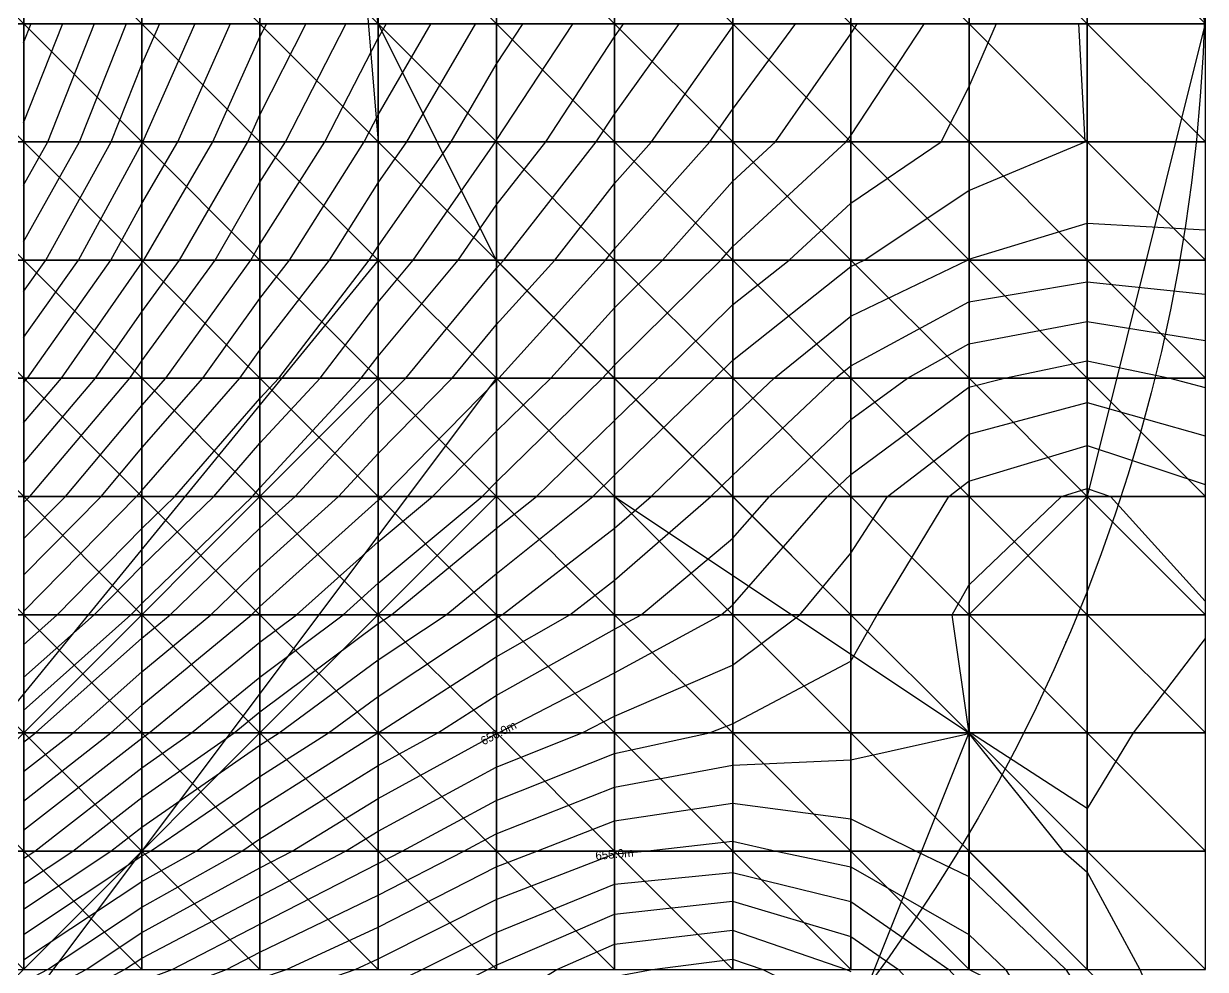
# Model space of a CAD drawing. Header units: metres. Extents: x -746 to 502, y -636 to 300.
# Drawn here: x 93.1 to 300, y -175.9 to -10.3 of the extents above; entities that cross this region are included whole.
import ezdxf
from ezdxf.enums import TextEntityAlignment as Align

# ---------------------------------------------------------------- set-up
doc = ezdxf.new("R2010")
doc.units = ezdxf.units.M
for name, color, linetype in [('TOPO_ANNO_CONT', 7, 'Continuous'), ('TOPO_AOI', 6, 'Continuous'), ('TOPO_CONT_MAJR', 7, 'Continuous'), ('TOPO_CONT_MINR', 249, 'Continuous'), ('TOPO_ELEV', 9, 'Continuous'), ('TOPO_HYDR_BASN', 140, 'Continuous'), ('TOPO_HYDR_STRM', 5, 'Continuous')]:
    doc.layers.add(name, color=color, linetype=linetype)

msp = doc.modelspace()

# ---------------------------------------------------------------- linework, layer by layer
at = {"layer": 'TIN_SURFACE', "color": 252}
for points in [[(72.42, -10.35, 619.74), (93.11, -10.35, 623.76), (72.42, 10.35, 619.13)], [(93.11, -10.35, 623.76), (93.11, 10.35, 622.94), (72.42, 10.35, 619.13)], [(93.11, -10.35, 623.76), (113.8, -10.35, 627.48), (93.11, 10.35, 622.94)], [(113.8, -10.35, 627.48), (113.8, 10.35, 626.48), (93.11, 10.35, 622.94)], [(113.8, -10.35, 627.48), (134.49, -10.35, 630.83), (113.8, 10.35, 626.48)], [(134.49, -10.35, 630.83), (134.49, 10.35, 629.69), (113.8, 10.35, 626.48)], [(134.49, -10.35, 630.83), (155.18, -10.35, 633.81), (134.49, 10.35, 629.69)], [(155.18, -10.35, 633.81), (155.18, 10.35, 632.56), (134.49, 10.35, 629.69)], [(155.18, -10.35, 633.81), (175.88, -10.35, 636.46), (155.18, 10.35, 632.56)], [(175.88, -10.35, 636.46), (175.88, 10.35, 635.15), (155.18, 10.35, 632.56)], [(175.88, -10.35, 636.46), (196.57, -10.35, 638.83), (175.88, 10.35, 635.15)], [(196.57, -10.35, 638.83), (196.57, 10.35, 637.5), (175.88, 10.35, 635.15)], [(196.57, -10.35, 638.83), (217.26, -10.35, 640.96), (196.57, 10.35, 637.5)], [(217.26, -10.35, 640.96), (217.26, 10.35, 639.68), (196.57, 10.35, 637.5)], [(217.26, -10.35, 640.96), (237.95, -10.35, 642.9), (217.26, 10.35, 639.68)], [(237.95, -10.35, 642.9), (237.95, 10.35, 641.83), (217.26, 10.35, 639.68)], [(237.95, -10.35, 642.9), (258.64, -10.35, 644.66), (237.95, 10.35, 641.83)], [(258.64, -10.35, 644.66), (258.64, 10.35, 644.04), (237.95, 10.35, 641.83)], [(258.64, -10.35, 644.66), (279.33, -10.35, 646.1), (258.64, 10.35, 644.04)], [(279.33, -10.35, 646.1), (279.33, 10.35, 646.05), (258.64, 10.35, 644.04)], [(279.33, -10.35, 646.1), (300.02, -10.35, 646.7), (279.33, 10.35, 646.05)], [(300.02, -10.35, 646.7), (300.02, 10.35, 646.92), (279.33, 10.35, 646.05)], [(72.42, -31.04, 621.24), (93.11, -31.04, 625.24), (72.42, -10.35, 619.74)], [(93.11, -31.04, 625.24), (93.11, -10.35, 623.76), (72.42, -10.35, 619.74)], [(93.11, -31.04, 625.24), (113.8, -31.04, 628.97), (93.11, -10.35, 623.76)], [(113.8, -31.04, 628.97), (113.8, -10.35, 627.48), (93.11, -10.35, 623.76)], [(113.8, -31.04, 628.97), (134.49, -31.04, 632.35), (113.8, -10.35, 627.48)], [(134.49, -31.04, 632.35), (134.49, -10.35, 630.83), (113.8, -10.35, 627.48)], [(134.49, -31.04, 632.35), (155.18, -31.04, 635.35), (134.49, -10.35, 630.83)], [(155.18, -31.04, 635.35), (155.18, -10.35, 633.81), (134.49, -10.35, 630.83)], [(155.18, -31.04, 635.35), (175.88, -31.04, 638.02), (155.18, -10.35, 633.81)], [(175.88, -31.04, 638.02), (175.88, -10.35, 636.46), (155.18, -10.35, 633.81)], [(175.88, -31.04, 638.02), (196.57, -31.04, 640.36), (175.88, -10.35, 636.46)], [(196.57, -31.04, 640.36), (196.57, -10.35, 638.83), (175.88, -10.35, 636.46)], [(196.57, -31.04, 640.36), (217.26, -31.04, 642.39), (196.57, -10.35, 638.83)], [(217.26, -31.04, 642.39), (217.26, -10.35, 640.96), (196.57, -10.35, 638.83)], [(217.26, -31.04, 642.39), (237.95, -31.04, 644.06), (217.26, -10.35, 640.96)], [(237.95, -31.04, 644.06), (237.95, -10.35, 642.9), (217.26, -10.35, 640.96)], [(237.95, -31.04, 644.06), (258.64, -31.04, 645.29), (237.95, -10.35, 642.9)], [(258.64, -31.04, 645.29), (258.64, -10.35, 644.66), (237.95, -10.35, 642.9)], [(258.64, -31.04, 645.29), (279.33, -31.04, 646.01), (258.64, -10.35, 644.66)], [(279.33, -31.04, 646.01), (279.33, -10.35, 646.1), (258.64, -10.35, 644.66)], [(279.33, -31.04, 646.01), (300.02, -31.04, 646.23), (279.33, -10.35, 646.1)], [(300.02, -31.04, 646.23), (300.02, -10.35, 646.7), (279.33, -10.35, 646.1)], [(72.42, -51.73, 623.51), (93.11, -51.73, 627.32), (72.42, -31.04, 621.24)], [(93.11, -51.73, 627.32), (93.11, -31.04, 625.24), (72.42, -31.04, 621.24)], [(93.11, -51.73, 627.32), (113.8, -51.73, 630.95), (93.11, -31.04, 625.24)], [(113.8, -51.73, 630.95), (113.8, -31.04, 628.97), (93.11, -31.04, 625.24)], [(113.8, -51.73, 630.95), (134.49, -51.73, 634.26), (113.8, -31.04, 628.97)], [(134.49, -51.73, 634.26), (134.49, -31.04, 632.35), (113.8, -31.04, 628.97)], [(134.49, -51.73, 634.26), (155.18, -51.73, 637.22), (134.49, -31.04, 632.35)], [(155.18, -51.73, 637.22), (155.18, -31.04, 635.35), (134.49, -31.04, 632.35)], [(155.18, -51.73, 637.22), (175.88, -51.73, 639.85), (155.18, -31.04, 635.35)], [(175.88, -51.73, 639.85), (175.88, -31.04, 638.02), (155.18, -31.04, 635.35)], [(175.88, -51.73, 639.85), (196.57, -51.73, 642.17), (175.88, -31.04, 638.02)], [(196.57, -51.73, 642.17), (196.57, -31.04, 640.36), (175.88, -31.04, 638.02)], [(196.57, -51.73, 642.17), (217.26, -51.73, 644.2), (196.57, -31.04, 640.36)], [(217.26, -51.73, 644.2), (217.26, -31.04, 642.39), (196.57, -31.04, 640.36)], [(217.26, -51.73, 644.2), (237.95, -51.73, 645.87), (217.26, -31.04, 642.39)], [(237.95, -51.73, 645.87), (237.95, -31.04, 644.06), (217.26, -31.04, 642.39)], [(237.95, -51.73, 645.87), (258.64, -51.73, 647.01), (237.95, -31.04, 644.06)], [(258.64, -51.73, 647.01), (258.64, -31.04, 645.29), (237.95, -31.04, 644.06)], [(258.64, -51.73, 647.01), (279.33, -51.73, 647.45), (258.64, -31.04, 645.29)], [(279.33, -51.73, 647.45), (279.33, -31.04, 646.01), (258.64, -31.04, 645.29)], [(279.33, -51.73, 647.45), (300.02, -51.73, 647.26), (279.33, -31.04, 646.01)], [(300.02, -51.73, 647.26), (300.02, -31.04, 646.23), (279.33, -31.04, 646.01)], [(72.42, -72.42, 626.28), (93.11, -72.42, 629.89), (72.42, -51.73, 623.51)], [(93.11, -72.42, 629.89), (93.11, -51.73, 627.32), (72.42, -51.73, 623.51)], [(93.11, -72.42, 629.89), (113.8, -72.42, 633.35), (93.11, -51.73, 627.32)], [(113.8, -72.42, 633.35), (113.8, -51.73, 630.95), (93.11, -51.73, 627.32)], [(113.8, -72.42, 633.35), (134.49, -72.42, 636.54), (113.8, -51.73, 630.95)], [(134.49, -72.42, 636.54), (134.49, -51.73, 634.26), (113.8, -51.73, 630.95)], [(134.49, -72.42, 636.54), (155.18, -72.42, 639.41), (134.49, -51.73, 634.26)], [(155.18, -72.42, 639.41), (155.18, -51.73, 637.22), (134.49, -51.73, 634.26)], [(155.18, -72.42, 639.41), (175.88, -72.42, 641.95), (155.18, -51.73, 637.22)], [(175.88, -72.42, 641.95), (175.88, -51.73, 639.85), (155.18, -51.73, 637.22)], [(175.88, -72.42, 641.95), (196.57, -72.42, 644.23), (175.88, -51.73, 639.85)], [(196.57, -72.42, 644.23), (196.57, -51.73, 642.17), (175.88, -51.73, 639.85)], [(196.57, -72.42, 644.23), (217.26, -72.42, 646.32), (196.57, -51.73, 642.17)], [(217.26, -72.42, 646.32), (217.26, -51.73, 644.2), (196.57, -51.73, 642.17)], [(217.26, -72.42, 646.32), (237.95, -72.42, 648.25), (217.26, -51.73, 644.2)], [(237.95, -72.42, 648.25), (237.95, -51.73, 645.87), (217.26, -51.73, 644.2)], [(237.95, -72.42, 648.25), (258.64, -72.42, 649.81), (237.95, -51.73, 645.87)], [(258.64, -72.42, 649.81), (258.64, -51.73, 647.01), (237.95, -51.73, 645.87)], [(258.64, -72.42, 649.81), (279.33, -72.42, 650.44), (258.64, -51.73, 647.01)], [(279.33, -72.42, 650.44), (279.33, -51.73, 647.45), (258.64, -51.73, 647.01)], [(279.33, -72.42, 650.44), (300.02, -72.42, 649.81), (279.33, -51.73, 647.45)], [(300.02, -72.42, 649.81), (300.02, -51.73, 647.26), (279.33, -51.73, 647.45)], [(72.42, -93.11, 629.37), (93.11, -93.11, 632.83), (72.42, -72.42, 626.28)], [(93.11, -93.11, 632.83), (93.11, -72.42, 629.89), (72.42, -72.42, 626.28)], [(93.11, -93.11, 632.83), (113.8, -93.11, 636.15), (93.11, -72.42, 629.89)], [(113.8, -93.11, 636.15), (113.8, -72.42, 633.35), (93.11, -72.42, 629.89)], [(113.8, -93.11, 636.15), (134.49, -93.11, 639.19), (113.8, -72.42, 633.35)], [(134.49, -93.11, 639.19), (134.49, -72.42, 636.54), (113.8, -72.42, 633.35)], [(134.49, -93.11, 639.19), (155.18, -93.11, 641.91), (134.49, -72.42, 636.54)], [(155.18, -93.11, 641.91), (155.18, -72.42, 639.41), (134.49, -72.42, 636.54)], [(155.18, -93.11, 641.91), (175.88, -93.11, 644.29), (155.18, -72.42, 639.41)], [(175.88, -93.11, 644.29), (175.88, -72.42, 641.95), (155.18, -72.42, 639.41)], [(175.88, -93.11, 644.29), (196.57, -93.11, 646.39), (175.88, -72.42, 641.95)], [(196.57, -93.11, 646.39), (196.57, -72.42, 644.23), (175.88, -72.42, 641.95)], [(196.57, -93.11, 646.39), (217.26, -93.11, 648.37), (196.57, -72.42, 644.23)], [(217.26, -93.11, 648.37), (217.26, -72.42, 646.32), (196.57, -72.42, 644.23)], [(217.26, -93.11, 648.37), (237.95, -93.11, 650.4), (217.26, -72.42, 646.32)], [(237.95, -93.11, 650.4), (237.95, -72.42, 648.25), (217.26, -72.42, 646.32)], [(237.95, -93.11, 650.4), (258.64, -93.11, 652.33), (237.95, -72.42, 648.25)], [(258.64, -93.11, 652.33), (258.64, -72.42, 649.81), (237.95, -72.42, 648.25)], [(258.64, -93.11, 652.33), (279.33, -93.11, 653.19), (258.64, -72.42, 649.81)], [(279.33, -93.11, 653.19), (279.33, -72.42, 650.44), (258.64, -72.42, 649.81)], [(279.33, -93.11, 653.19), (300.02, -93.11, 652.24), (279.33, -72.42, 650.44)], [(300.02, -93.11, 652.24), (300.02, -72.42, 649.81), (279.33, -72.42, 650.44)], [(72.42, -113.8, 632.68), (93.11, -113.8, 636.09), (72.42, -93.11, 629.37)], [(93.11, -113.8, 636.09), (93.11, -93.11, 632.83), (72.42, -93.11, 629.37)], [(93.11, -113.8, 636.09), (113.8, -113.8, 639.3), (93.11, -93.11, 632.83)], [(113.8, -113.8, 639.3), (113.8, -93.11, 636.15), (93.11, -93.11, 632.83)], [(113.8, -113.8, 639.3), (134.49, -113.8, 642.21), (113.8, -93.11, 636.15)], [(134.49, -113.8, 642.21), (134.49, -93.11, 639.19), (113.8, -93.11, 636.15)], [(134.49, -113.8, 642.21), (155.18, -113.8, 644.76), (134.49, -93.11, 639.19)], [(155.18, -113.8, 644.76), (155.18, -93.11, 641.91), (134.49, -93.11, 639.19)], [(155.18, -113.8, 644.76), (175.88, -113.8, 646.91), (155.18, -93.11, 641.91)], [(175.88, -113.8, 646.91), (175.88, -93.11, 644.29), (155.18, -93.11, 641.91)], [(175.88, -113.8, 646.91), (196.57, -113.8, 648.66), (175.88, -93.11, 644.29)], [(196.57, -113.8, 648.66), (196.57, -93.11, 646.39), (175.88, -93.11, 644.29)], [(196.57, -113.8, 648.66), (217.26, -113.8, 650.15), (196.57, -93.11, 646.39)], [(217.26, -113.8, 650.15), (217.26, -93.11, 648.37), (196.57, -93.11, 646.39)], [(217.26, -113.8, 650.15), (237.95, -113.8, 651.65), (217.26, -93.11, 648.37)], [(237.95, -113.8, 651.65), (237.95, -93.11, 650.4), (217.26, -93.11, 648.37)], [(237.95, -113.8, 651.65), (258.64, -113.8, 653.22), (237.95, -93.11, 650.4)], [(258.64, -113.8, 653.22), (258.64, -93.11, 652.33), (237.95, -93.11, 650.4)], [(258.64, -113.8, 653.22), (279.33, -113.8, 653.98), (258.64, -93.11, 652.33)], [(279.33, -113.8, 653.98), (279.33, -93.11, 653.19), (258.64, -93.11, 652.33)], [(279.33, -113.8, 653.98), (300.02, -113.8, 653.1), (279.33, -93.11, 653.19)], [(300.02, -113.8, 653.1), (300.02, -93.11, 652.24), (279.33, -93.11, 653.19)], [(72.42, -134.49, 636.23), (93.11, -134.49, 639.68), (72.42, -113.8, 632.68)], [(93.11, -134.49, 639.68), (93.11, -113.8, 636.09), (72.42, -113.8, 632.68)], [(93.11, -134.49, 639.68), (113.8, -134.49, 642.83), (93.11, -113.8, 636.09)], [(113.8, -134.49, 642.83), (113.8, -113.8, 639.3), (93.11, -113.8, 636.09)], [(113.8, -134.49, 642.83), (134.49, -134.49, 645.61), (113.8, -113.8, 639.3)], [(134.49, -134.49, 645.61), (134.49, -113.8, 642.21), (113.8, -113.8, 639.3)], [(134.49, -134.49, 645.61), (155.18, -134.49, 648), (134.49, -113.8, 642.21)], [(155.18, -134.49, 648), (155.18, -113.8, 644.76), (134.49, -113.8, 642.21)], [(155.18, -134.49, 648), (175.88, -134.49, 649.97), (155.18, -113.8, 644.76)], [(175.88, -134.49, 649.97), (175.88, -113.8, 646.91), (155.18, -113.8, 644.76)], [(175.88, -134.49, 649.97), (196.57, -134.49, 651.38), (175.88, -113.8, 646.91)], [(196.57, -134.49, 651.38), (196.57, -113.8, 648.66), (175.88, -113.8, 646.91)], [(196.57, -134.49, 651.38), (217.26, -134.49, 652.15), (196.57, -113.8, 648.66)], [(217.26, -134.49, 652.15), (217.26, -113.8, 650.15), (196.57, -113.8, 648.66)], [(217.26, -134.49, 652.15), (237.95, -134.49, 652.54), (217.26, -113.8, 650.15)], [(237.95, -134.49, 652.54), (237.95, -113.8, 651.65), (217.26, -113.8, 650.15)], [(237.95, -134.49, 652.54), (258.64, -134.49, 653), (237.95, -113.8, 651.65)], [(258.64, -134.49, 653), (258.64, -113.8, 653.22), (237.95, -113.8, 651.65)], [(258.64, -134.49, 653), (279.33, -134.49, 653.25), (258.64, -113.8, 653.22)], [(279.33, -134.49, 653.25), (279.33, -113.8, 653.98), (258.64, -113.8, 653.22)], [(279.33, -134.49, 653.25), (300.02, -134.49, 652.61), (279.33, -113.8, 653.98)], [(300.02, -134.49, 652.61), (300.02, -113.8, 653.1), (279.33, -113.8, 653.98)], [(72.42, -155.18, 640.11), (93.11, -155.18, 643.71), (72.42, -134.49, 636.23)], [(93.11, -155.18, 643.71), (93.11, -134.49, 639.68), (72.42, -134.49, 636.23)], [(93.11, -155.18, 643.71), (113.8, -155.18, 646.81), (93.11, -134.49, 639.68)], [(113.8, -155.18, 646.81), (113.8, -134.49, 642.83), (93.11, -134.49, 639.68)], [(113.8, -155.18, 646.81), (134.49, -155.18, 649.4), (113.8, -134.49, 642.83)], [(134.49, -155.18, 649.4), (134.49, -134.49, 645.61), (113.8, -134.49, 642.83)], [(134.49, -155.18, 649.4), (155.18, -155.18, 651.61), (134.49, -134.49, 645.61)], [(155.18, -155.18, 651.61), (155.18, -134.49, 648), (134.49, -134.49, 645.61)], [(155.18, -155.18, 651.61), (175.88, -155.18, 653.52), (155.18, -134.49, 648)], [(175.88, -155.18, 653.52), (175.88, -134.49, 649.97), (155.18, -134.49, 648)], [(175.88, -155.18, 653.52), (196.57, -155.18, 654.91), (175.88, -134.49, 649.97)], [(196.57, -155.18, 654.91), (196.57, -134.49, 651.38), (175.88, -134.49, 649.97)], [(196.57, -155.18, 654.91), (217.26, -155.18, 655.26), (196.57, -134.49, 651.38)], [(217.26, -155.18, 655.26), (217.26, -134.49, 652.15), (196.57, -134.49, 651.38)], [(217.26, -155.18, 655.26), (237.95, -155.18, 654.55), (217.26, -134.49, 652.15)], [(237.95, -155.18, 654.55), (237.95, -134.49, 652.54), (217.26, -134.49, 652.15)], [(237.95, -155.18, 654.55), (258.64, -155.18, 653.56), (237.95, -134.49, 652.54)], [(258.64, -155.18, 653.56), (258.64, -134.49, 653), (237.95, -134.49, 652.54)], [(258.64, -155.18, 653.56), (279.33, -155.18, 652.86), (258.64, -134.49, 653)], [(279.33, -155.18, 652.86), (279.33, -134.49, 653.25), (258.64, -134.49, 653)], [(279.33, -155.18, 652.86), (300.02, -155.18, 652.07), (279.33, -134.49, 653.25)], [(300.02, -155.18, 652.07), (300.02, -134.49, 652.61), (279.33, -134.49, 653.25)], [(72.42, -175.88, 644.44), (93.11, -175.88, 648.38), (72.42, -155.18, 640.11)], [(93.11, -175.88, 648.38), (93.11, -155.18, 643.71), (72.42, -155.18, 640.11)], [(93.11, -175.88, 648.38), (113.8, -175.88, 651.44), (93.11, -155.18, 643.71)], [(113.8, -175.88, 651.44), (113.8, -155.18, 646.81), (93.11, -155.18, 643.71)], [(113.8, -175.88, 651.44), (134.49, -175.88, 653.61), (113.8, -155.18, 646.81)], [(134.49, -175.88, 653.61), (134.49, -155.18, 649.4), (113.8, -155.18, 646.81)], [(134.49, -175.88, 653.61), (155.18, -175.88, 655.33), (134.49, -155.18, 649.4)], [(155.18, -175.88, 655.33), (155.18, -155.18, 651.61), (134.49, -155.18, 649.4)], [(155.18, -175.88, 655.33), (175.88, -175.88, 657.13), (155.18, -155.18, 651.61)], [(175.88, -175.88, 657.13), (175.88, -155.18, 653.52), (155.18, -155.18, 651.61)], [(175.88, -175.88, 657.13), (196.57, -175.88, 658.83), (175.88, -155.18, 653.52)], [(196.57, -175.88, 658.83), (196.57, -155.18, 654.91), (175.88, -155.18, 653.52)], [(196.57, -175.88, 658.83), (217.26, -175.88, 659.36), (196.57, -155.18, 654.91)], [(217.26, -175.88, 659.36), (217.26, -155.18, 655.26), (196.57, -155.18, 654.91)], [(217.26, -175.88, 659.36), (237.95, -175.88, 657.95), (217.26, -155.18, 655.26)], [(237.95, -175.88, 657.95), (237.95, -155.18, 654.55), (217.26, -155.18, 655.26)], [(237.95, -175.88, 657.95), (258.64, -175.88, 655.6), (237.95, -155.18, 654.55)], [(258.64, -175.88, 655.6), (258.64, -155.18, 653.56), (237.95, -155.18, 654.55)], [(258.64, -175.88, 655.6), (279.33, -175.88, 653.65), (258.64, -155.18, 653.56)], [(279.33, -175.88, 653.65), (279.33, -155.18, 652.86), (258.64, -155.18, 653.56)], [(279.33, -175.88, 653.65), (300.02, -175.88, 652.19), (279.33, -155.18, 652.86)], [(300.02, -175.88, 652.19), (300.02, -155.18, 652.07), (279.33, -155.18, 652.86)]]:
    msp.add_3dface(points, dxfattribs=at)
at = {"layer": 'TOPO_AOI', "color": 6}
msp.add_circle((0, 0), 300, dxfattribs=at)
at = {"layer": 'TOPO_CONT_MAJR', "color": 7, "lineweight": 30}
for points, elevation in [([(93.1, -27.73), (99.99, -10.34)], 625), ([(120.09, -31.03), (129.35, -10.34)], 630), ([(155.17, -26.28), (164.46, -10.34)], 635), ([(193.37, -31.03), (196.55, -26.16), (207.92, -10.34)], 640), ([(258.62, -21.44), (263.45, -10.34)], 645), ([(253.74, -31.03), (258.62, -21.44)], 645), ([(152.73, -31.03), (155.17, -26.28)], 635), ([(113.79, -41.8), (120.09, -31.03)], 630), ([(139.67, -51.72), (152.73, -31.03)], 635), ([(177.2, -51.72), (193.37, -31.03)], 640), ([(237.93, -41.75), (253.74, -31.03)], 645), ([(108.4, -51.72), (113.79, -41.8)], 630), ([(227.13, -51.72), (237.93, -41.75)], 645), ([(93.77, -72.41), (108.4, -51.72)], 630), ([(124.47, -72.41), (134.48, -58.44), (139.67, -51.72)], 635), ([(160, -72.41), (175.86, -53.21), (177.2, -51.72)], 640), ([(217.24, -59.53), (227.13, -51.72)], 645), ([(204.2, -72.41), (217.24, -59.53)], 645), ([(264.83, -72.41), (279.31, -69.38)], 650), ([(279.31, -69.38), (293.82, -72.41)], 650), ([(93.1, -73.2), (93.77, -72.41)], 630), ([(113.79, -84.61), (124.47, -72.41)], 635), ([(155.17, -77.32), (160, -72.41)], 640), ([(182.89, -93.1), (196.55, -79.82), (204.2, -72.41)], 645), ([(258.62, -73.96), (264.83, -72.41)], 650), ([(293.82, -72.41), (300, -74)], 650), ([(237.93, -89.24), (258.62, -73.96)], 650), ([(140.63, -93.1), (155.17, -77.32)], 640), ([(106.65, -93.1), (113.79, -84.61)], 635), ([(233.85, -93.1), (237.93, -89.24)], 650), ([(93.1, -106.89), (106.65, -93.1)], 635), ([(118.79, -113.79), (134.48, -98.64), (140.63, -93.1)], 640), ([(157.5, -113.79), (175.86, -98.73), (182.89, -93.1)], 645), ([(217.24, -112.11), (233.85, -93.1)], 650), ([(113.79, -117.91), (118.79, -113.79)], 640), ([(155.17, -115.34), (157.5, -113.79)], 645), ([(155.17, -145.94), (175.86, -134.64), (176.25, -134.48), (196.55, -123.96), (215.22, -113.79)], 650), ([(215.22, -113.79), (217.24, -112.11)], 650), ([(113.79, -145.76), (129.96, -134.48), (134.48, -130.79), (155.17, -115.34)], 645), ([(93.1, -136.12), (95.2, -134.48), (113.79, -117.91)], 640), ([(93.1, -160.89), (101.72, -155.17), (113.79, -145.76)], 645), ([(113.79, -169.41), (134.48, -158.12), (140.11, -155.17), (155.17, -145.94)], 650), ([(155.17, -174), (175.86, -163.65), (196.55, -155.67), (201.96, -155.17), (217.24, -153.41)], 655), ([(217.24, -153.41), (224.87, -155.17), (237.93, -157.93)], 655), ([(237.93, -157.93), (258.62, -169.76)], 655), ([(104.03, -175.86), (113.79, -169.41)], 650), ([(258.62, -169.76), (265.01, -175.86)], 655), ([(93.1, -181.71), (104.03, -175.86)], 650), ([(113.79, -188.59), (134.48, -181.67), (151.15, -175.86)], 655), ([(151.15, -175.86), (155.17, -174)], 655), ([(265.01, -175.86), (278.46, -196.55), (279.31, -200)], 655)]:
    msp.add_lwpolyline(points, dxfattribs=dict(at, elevation=elevation))
at = {"layer": 'TOPO_CONT_MINR', "color": 249}
for points, elevation in [([(93.1, -13.7), (94.43, -10.34)], 624), ([(97.34, -31.03), (105.54, -10.34)], 626), ([(102.87, -31.03), (111.1, -10.34)], 627), ([(113.79, -17.51), (116.98, -10.34)], 628), ([(113.96, -31.03), (123.16, -10.34)], 629), ([(126.22, -31.03), (134.48, -12.65), (135.66, -10.34)], 631), ([(132.34, -31.03), (134.48, -26.28), (142.6, -10.34)], 632), ([(138.96, -31.03), (149.55, -10.34)], 633), ([(155.17, -12.89), (156.65, -10.34)], 634), ([(160.19, -31.03), (172.26, -10.34)], 636), ([(167.96, -31.03), (175.86, -17.51), (180.57, -10.34)], 637), ([(175.74, -31.03), (175.86, -30.82), (189.31, -10.34)], 638), ([(184.54, -31.03), (196.55, -12.65), (198.21, -10.34)], 639), ([(217.24, -10.92), (217.66, -10.34)], 641), ([(217.24, -25.37), (228.33, -10.34)], 642), ([(237.93, -12.13), (239.11, -10.34)], 643), ([(237.93, -29.91), (250.83, -10.34)], 644), ([(278.98, -31.03), (277.87, -10.34)], 646), ([(203.06, -31.03), (217.24, -10.92)], 641), ([(224.77, -31.03), (237.93, -12.13)], 643), ([(145.85, -31.03), (155.17, -12.89)], 634), ([(108.41, -31.03), (113.79, -17.51)], 628), ([(213.25, -31.03), (217.24, -25.37)], 642), ([(93.1, -38.63), (97.34, -31.03)], 626), ([(93.1, -48.55), (102.87, -31.03)], 627), ([(96.99, -51.72), (108.41, -31.03)], 628), ([(113.79, -31.32), (113.96, -31.03)], 629), ([(114.13, -51.72), (126.22, -31.03)], 631), ([(120.38, -51.72), (132.34, -31.03)], 632), ([(126.62, -51.72), (134.48, -38.09), (138.96, -31.03)], 633), ([(132.87, -51.72), (134.48, -48.93), (145.85, -31.03)], 634), ([(155.17, -38.19), (160.19, -31.03)], 636), ([(155.17, -49.28), (167.96, -31.03)], 637), ([(161.31, -51.72), (175.74, -31.03)], 638), ([(169.18, -51.72), (175.86, -42.14), (184.54, -31.03)], 639), ([(186.11, -51.72), (196.55, -38.33), (203.06, -31.03)], 641), ([(195.01, -51.72), (196.55, -49.75), (213.25, -31.03)], 642), ([(217.24, -37.99), (224.77, -31.03)], 643), ([(217.24, -49.42), (237.15, -31.03)], 644), ([(237.15, -31.03), (237.93, -29.91)], 644), ([(258.62, -39.56), (278.98, -31.03)], 646), ([(102.69, -51.72), (113.79, -31.32)], 629), ([(146.65, -51.72), (155.17, -38.19)], 636), ([(204.98, -51.72), (217.24, -37.99)], 643), ([(240.26, -51.72), (258.62, -39.56)], 646), ([(258.62, -51.57), (279.31, -45.24)], 647), ([(279.31, -45.24), (300, -46.41)], 647), ([(153.63, -51.72), (155.17, -49.28)], 637), ([(215.18, -51.72), (217.24, -49.42)], 644), ([(93.1, -57.2), (96.99, -51.72)], 628), ([(93.1, -65.26), (102.69, -51.72)], 629), ([(113.79, -52.19), (114.13, -51.72)], 631), ([(113.79, -60.78), (120.38, -51.72)], 632), ([(113.79, -69.37), (126.62, -51.72)], 633), ([(117.98, -72.41), (132.87, -51.72)], 634), ([(130.95, -72.41), (134.48, -67.49), (146.65, -51.72)], 636), ([(137.78, -72.41), (153.63, -51.72)], 637), ([(155.17, -59.1), (161.31, -51.72)], 638), ([(155.17, -68.56), (169.18, -51.72)], 639), ([(168.14, -72.41), (175.86, -63.06), (186.11, -51.72)], 641), ([(176.32, -72.41), (195.01, -51.72)], 642), ([(185.41, -72.41), (196.55, -60.06), (204.98, -51.72)], 643), ([(194.49, -72.41), (196.55, -70.13), (215.18, -51.72)], 644), ([(237.93, -52.84), (240.26, -51.72)], 646), ([(237.93, -61.54), (258.39, -51.72)], 647), ([(258.39, -51.72), (258.62, -51.57)], 647), ([(99.74, -72.41), (113.79, -52.19)], 631), ([(217.24, -69.3), (237.93, -52.84)], 646), ([(258.62, -59.02), (279.31, -55.53)], 648), ([(279.31, -55.53), (300, -57.69)], 648), ([(145, -72.41), (155.17, -59.1)], 638), ([(237.93, -70.23), (258.62, -59.02)], 648), ([(105.71, -72.41), (113.79, -60.78)], 632), ([(224.54, -72.41), (237.93, -61.54)], 647), ([(258.62, -66.41), (279.31, -62.45)], 649), ([(279.31, -62.45), (300, -65.81)], 649), ([(247.86, -72.41), (258.62, -66.41)], 649), ([(111.68, -72.41), (113.79, -69.37)], 633), ([(152.23, -72.41), (155.17, -68.56)], 639), ([(214.09, -72.41), (217.24, -69.3)], 646), ([(235.24, -72.41), (237.93, -70.23)], 648), ([(93.1, -80.23), (99.74, -72.41)], 631), ([(93.1, -87.27), (105.71, -72.41)], 632), ([(94.17, -93.1), (111.68, -72.41)], 633), ([(113.79, -77.2), (117.98, -72.41)], 634), ([(113.79, -92.03), (130.95, -72.41)], 636), ([(119.6, -93.1), (134.48, -75.97), (137.78, -72.41)], 637), ([(126.38, -93.1), (134.48, -83.78), (145, -72.41)], 638), ([(133.17, -93.1), (134.48, -91.6), (152.23, -72.41)], 639), ([(155.17, -85.59), (168.14, -72.41)], 641), ([(155.97, -93.1), (175.86, -72.86), (176.32, -72.41)], 642), ([(164.67, -93.1), (175.86, -81.72), (185.41, -72.41)], 643), ([(173.37, -93.1), (175.86, -90.57), (194.49, -72.41)], 644), ([(192.74, -93.1), (196.55, -89.39), (214.09, -72.41)], 646), ([(217.24, -79.3), (224.54, -72.41)], 647), ([(217.24, -89.41), (235.24, -72.41)], 648), ([(237.93, -79.62), (247.86, -72.41)], 649), ([(100.41, -93.1), (113.79, -77.2)], 634), ([(258.62, -82.18), (279.31, -76.65)], 651), ([(279.31, -76.65), (300, -82.51)], 651), ([(202.96, -93.1), (217.24, -79.3)], 647), ([(223.69, -93.1), (237.93, -79.62)], 649), ([(244.36, -93.1), (258.62, -82.18)], 651), ([(258.62, -90.41), (279.31, -84.18)], 652), ([(279.31, -84.18), (300, -91.02)], 652), ([(148.25, -93.1), (155.17, -85.59)], 641), ([(213.42, -93.1), (217.24, -89.41)], 648), ([(255.1, -93.1), (258.62, -90.41)], 652), ([(93.1, -94.19), (94.17, -93.1)], 633), ([(93.1, -100.54), (100.41, -93.1)], 634), ([(93.1, -113.24), (112.89, -93.1)], 636), ([(112.89, -93.1), (113.79, -92.03)], 636), ([(113.79, -98.71), (119.6, -93.1)], 637), ([(113.79, -105.28), (126.38, -93.1)], 638), ([(113.79, -111.84), (133.17, -93.1)], 639), ([(125.9, -113.79), (134.48, -105.51), (148.25, -93.1)], 641), ([(155.17, -93.77), (155.97, -93.1)], 642), ([(155.17, -101.03), (164.67, -93.1)], 643), ([(155.17, -108.29), (173.37, -93.1)], 644), ([(167.11, -113.79), (175.86, -106.62), (192.74, -93.1)], 646), ([(176.92, -113.79), (196.55, -98.67), (202.96, -93.1)], 647), ([(188.72, -113.79), (196.55, -107.76), (213.42, -93.1)], 648), ([(217.24, -100.48), (223.69, -93.1)], 649), ([(237.93, -103.04), (244.36, -93.1)], 651), ([(242.56, -113.79), (255.1, -93.1)], 652), ([(258.62, -108.63), (274.83, -93.1)], 653), ([(274.83, -93.1), (279.31, -91.7)], 653), ([(279.31, -91.7), (283.4, -93.1)], 653), ([(283.4, -93.1), (300, -111.42)], 653), ([(133.01, -113.79), (134.48, -112.37), (155.17, -93.77)], 642), ([(98.99, -113.79), (113.79, -98.71)], 637), ([(140.91, -113.79), (155.17, -101.03)], 643), ([(201.25, -113.79), (217.24, -100.48)], 649), ([(229.01, -113.79), (237.93, -103.04)], 651), ([(105.43, -113.79), (113.79, -105.28)], 638), ([(149.03, -113.79), (155.17, -108.29)], 644), ([(255.69, -113.79), (258.62, -108.63)], 653), ([(93.1, -119.05), (98.99, -113.79)], 637), ([(93.1, -124.81), (105.43, -113.79)], 638), ([(93.1, -130.56), (111.88, -113.79)], 639), ([(111.88, -113.79), (113.79, -111.84)], 639), ([(113.79, -123.77), (125.9, -113.79)], 641), ([(113.79, -129.63), (133.01, -113.79)], 642), ([(113.79, -135.38), (115.07, -134.48), (134.48, -118.62), (140.91, -113.79)], 643), ([(113.79, -140.57), (122.52, -134.48), (134.48, -124.7), (149.03, -113.79)], 644), ([(155.17, -121.71), (167.11, -113.79)], 646), ([(155.17, -128.08), (175.86, -114.4), (176.92, -113.79)], 647), ([(155.17, -134.45), (175.86, -121.15), (188.72, -113.79)], 648), ([(155.17, -140.2), (165.63, -134.48), (175.86, -127.91), (196.55, -116.35), (201.25, -113.79)], 649), ([(217.24, -122.61), (229.01, -113.79)], 651), ([(237.93, -121.95), (242.56, -113.79)], 652), ([(258.62, -134.19), (255.69, -113.79)], 653), ([(300, -117.94), (287.4, -134.48), (279.31, -147.72)], 653), ([(113.79, -150.96), (134.48, -136.63), (137.87, -134.48), (155.17, -121.71)], 646), ([(217.24, -132.92), (237.93, -121.95)], 652), ([(93.1, -141.26), (101.77, -134.48), (113.79, -123.77)], 641), ([(155.17, -151.68), (175.86, -140.46), (190.93, -134.48), (196.55, -131.57), (217.24, -122.61)], 651), ([(113.79, -156.01), (115.3, -155.17), (134.48, -142.08), (146.5, -134.48), (155.17, -128.08)], 647), ([(93.1, -146.4), (108.35, -134.48), (113.79, -129.63)], 642), ([(113.79, -160.48), (123.3, -155.17), (134.48, -147.54), (155.13, -134.48), (155.17, -134.45)], 648), ([(155.17, -157.35), (159.4, -155.17), (175.86, -146.29), (196.55, -138.11), (213.17, -134.48), (217.24, -132.92)], 652), ([(279.31, -147.72), (258.88, -134.48), (258.62, -134.19)], 653), ([(93.1, -151.53), (113.79, -135.38)], 643), ([(237.93, -139.22), (258.62, -134.6)], 653), ([(258.62, -134.6), (275.15, -155.17), (279.31, -158.86)], 653), ([(93.1, -156.46), (95.05, -155.17), (113.79, -140.57)], 644), ([(113.79, -164.95), (131.29, -155.17), (134.48, -153), (155.17, -140.2)], 649), ([(155.17, -162.9), (170.2, -155.17), (175.86, -152.12), (196.55, -143.98), (217.24, -140.12)], 653), ([(217.24, -140.12), (237.93, -139.22)], 653), ([(155.17, -168.45), (175.86, -157.9), (182.98, -155.17), (196.55, -149.85), (217.24, -146.77)], 654), ([(217.24, -146.77), (237.93, -149.53)], 654), ([(93.1, -165.32), (108.38, -155.17), (113.79, -150.96)], 646), ([(237.93, -149.53), (249.4, -155.17), (258.62, -159.62)], 654), ([(113.79, -173.88), (134.48, -163.03), (149.47, -155.17), (155.17, -151.68)], 651), ([(93.1, -169.74), (113.79, -156.01)], 647), ([(119.09, -175.86), (134.48, -167.94), (155.17, -157.35)], 652), ([(162.86, -175.86), (175.86, -169.39), (196.55, -160.94), (217.24, -158.89)], 656), ([(217.24, -158.89), (237.93, -164.01)], 656), ([(279.31, -158.86), (288.56, -175.86)], 653), ([(93.1, -174.17), (113.79, -160.48)], 648), ([(258.62, -159.62), (275.61, -175.86)], 654), ([(128.64, -175.86), (134.48, -172.85), (155.17, -162.9)], 653), ([(97.27, -175.86), (113.79, -164.95)], 649), ([(174.41, -175.86), (175.86, -175.14), (196.55, -166.21), (217.24, -163.94)], 657), ([(217.24, -163.94), (237.93, -170.09)], 657), ([(237.93, -164.01), (255.11, -175.86)], 656), ([(139.14, -175.86), (155.17, -168.45)], 654), ([(186.46, -175.86), (196.55, -171.48), (217.24, -168.99)], 658), ([(217.24, -168.99), (237.18, -175.86)], 658), ([(237.93, -170.09), (246.29, -175.86)], 657), ([(93.1, -178.1), (97.27, -175.86)], 649), ([(93.1, -185.33), (110.79, -175.86)], 651), ([(110.79, -175.86), (113.79, -173.88)], 651), ([(113.79, -177.85), (119.09, -175.86)], 652), ([(113.79, -181.43), (128.64, -175.86)], 653), ([(113.79, -185.01), (134.48, -177.48), (139.14, -175.86)], 654), ([(155.17, -179.64), (162.86, -175.86)], 656), ([(155.17, -185.31), (174.41, -175.86)], 657), ([(155.17, -190.98), (175.86, -182.38), (186.46, -175.86)], 658), ([(155.17, -196.64), (155.57, -196.55), (175.86, -189.83), (196.55, -177.11), (203.15, -175.86)], 659), ([(203.15, -175.86), (217.24, -174.05)], 659), ([(217.24, -174.05), (222.51, -175.86)], 659), ([(222.51, -175.86), (237.93, -183.45)], 659), ([(237.18, -175.86), (237.93, -176.23)], 658), ([(246.29, -175.86), (258.62, -189.48)], 657), ([(255.11, -175.86), (258.62, -179.74)], 656), ([(275.61, -175.86), (279.31, -181.72)], 654), ([(288.56, -175.86), (297.48, -196.55), (300, -209.36)], 653)]:
    msp.add_lwpolyline(points, dxfattribs=dict(at, elevation=elevation))
at = {"layer": 'TOPO_ELEV', "color": 9}
msp.add_point((275.61, -118.61, 616), dxfattribs=at)
at = {"layer": 'TOPO_HYDR_BASN', "color": 140}
for points in [[(-113.79, -300), (-279.31, -279.31), (-279.31, 93.1), (-258.62, 134.48), (-237.93, 175.86), (-196.55, 237.93), (-175.86, 258.62), (-93.1, 279.31), (93.1, 279.31), (134.48, 217.24), (155.17, -31.03), (155.17, -51.72), (-31.03, -279.31), (-113.79, -300)], [(237.93, -113.79), (175.86, -51.72), (155.17, -10.34), (113.79, 258.62), (113.79, 279.31), (196.55, 217.24), (217.24, 196.55), (237.93, 175.86), (258.62, 134.48), (300, -10.34), (279.31, -93.1), (258.62, -113.79), (237.93, -113.79)], [(-10.34, -300), (-10.34, -237.93), (72.41, -155.17), (134.48, -93.1), (155.17, -72.41), (175.86, -72.41), (51.72, -237.93), (31.03, -258.62), (-10.34, -300)], [(113.79, -300), (93.1, -279.31), (72.41, -237.93), (72.41, -196.55), (134.48, -134.48), (175.86, -93.1), (196.55, -93.1), (258.62, -134.48), (217.24, -237.93), (175.86, -279.31), (113.79, -300)], [(300, -196.55), (258.62, -175.86), (258.62, -155.17), (279.31, -175.86), (300, -196.55)]]:
    msp.add_lwpolyline(points, close=True, dxfattribs=at)
at = {"layer": 'TOPO_HYDR_STRM', "color": 5}
msp.add_lwpolyline([(155.18, 31.04), (175.88, 10.35), (196.57, -10.35), (217.26, -10.35), (237.95, -10.35), (258.64, -10.35), (279.33, -10.35), (300.02, -10.35)], dxfattribs=at)

# ---------------------------------------------------------------- texts
at = {"layer": 'TOPO_ANNO_CONT', "color": 7}
for s, rotation, p in [('650.0m', 27.3933, (176.25, -134.48)), ('655.0m', 5.2151, (196.55, -155.67))]:
    msp.add_text(s, height=1.5, rotation=rotation, dxfattribs=at).set_placement(p, align=Align.MIDDLE)

doc.saveas('drawing.dxf')
